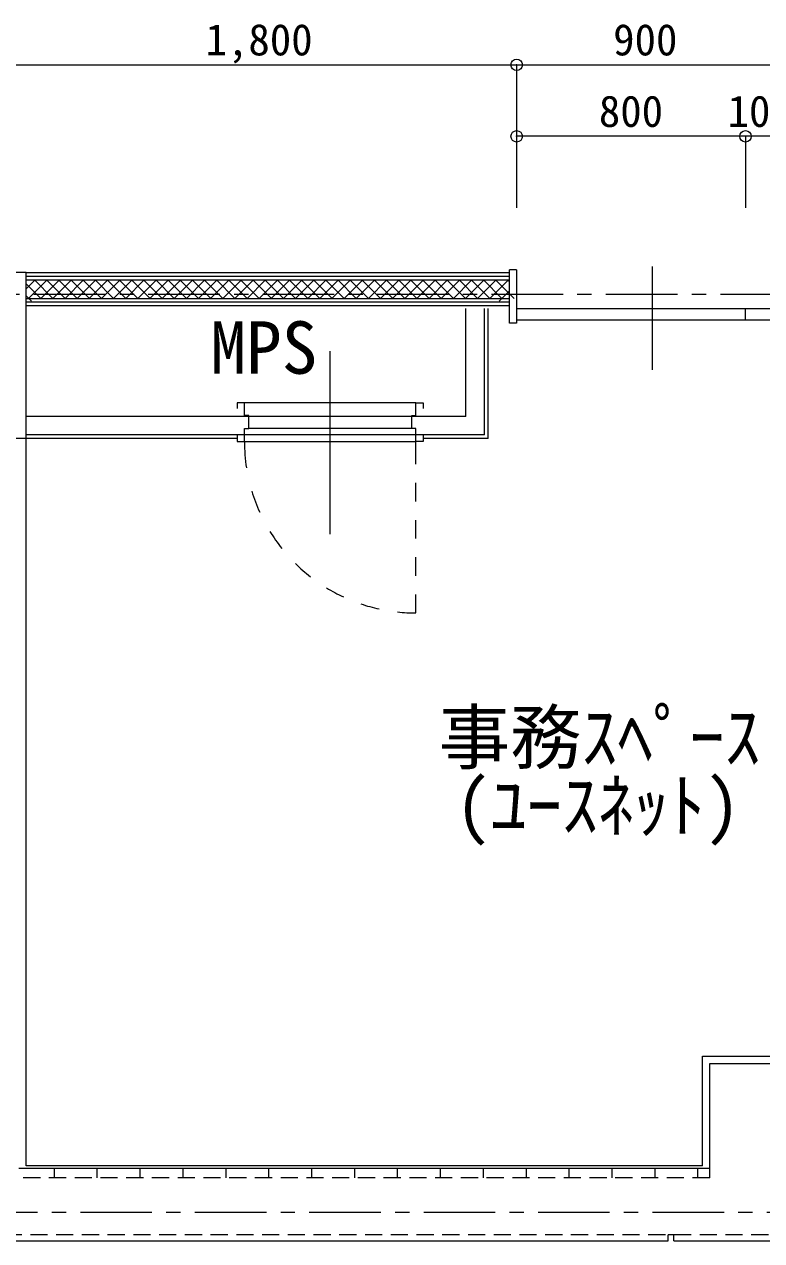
# Model space of a CAD drawing. Units: millimetres at full size, sheet at 1:50. Extents: x -17874 to 19699, y -20565 to 13459.
# Drawn here: x 261 to 2839, y -8494 to -4241 of the extents above; entities that cross this region are included whole.
import ezdxf
from ezdxf.enums import TextEntityAlignment as Align

# ---------------------------------------------------------------- set-up
doc = ezdxf.new("R2010")
doc.units = ezdxf.units.MM
doc.header["$LTSCALE"] = 50
doc.header["$PDMODE"] = 32
doc.header["$PDSIZE"] = 40
doc.linetypes.add('CHAIN1', pattern=[8, 5, -1, 1, -1])
doc.linetypes.add('DASHED1', pattern=[1.8, 1.2, -0.6])
for name, color, linetype, lineweight in [('1-0_表（線_固定）', 4, 'Continuous', 9), ('1-1_表（文字_固定）', 4, 'CHAIN1', 9), ('1-2', 3, 'Continuous', 18), ('1-3', 7, 'Continuous', 13), ('1-4', 4, 'Continuous', 9), ('1-5_建具姿図', 3, 'Continuous', 13), ('1-6', 7, 'Continuous', 13), ('1-8', 134, 'Continuous', 5), ('1-C', 4, 'Continuous', 9)]:
    doc.layers.add(name, color=color, linetype=linetype, lineweight=lineweight)
doc.styles.add('ＭＳ ゴシック', font='')
doc.styles.get('ＭＳ ゴシック').set_extended_font_data('MS Gothic')

msp = doc.modelspace()

# ---------------------------------------------------------------- linework, layer by layer
at = {"layer": '1-0_表（線_固定）'}
msp.add_line((2656.93, -7874.31), (3256.93, -7874.31), dxfattribs=at)
at = {"layer": '1-1_表（文字_固定）'}
for p, q in [((-2505.88, -5184.31), (9251.93, -5184.31)), ((-14343.07, -8394.31), (16727.12, -8394.31))]:
    msp.add_line(p, q, dxfattribs=at)
at = {"layer": '1-2', "color": 7, "lineweight": 13}
for p, q in [((181.93, -4382.62), (1981.94, -4382.62)), ((1981.94, -4382.62), (2881.94, -4382.62))]:
    msp.add_line(p, q, dxfattribs=at)
at = {"layer": '1-2'}
for p, q in [((266.93, -5109.31), (1956.94, -5109.31)), ((266.93, -5224.31), (1956.94, -5224.31)), ((1881.93, -5689.31), (1881.93, -5234.31)), ((1005.02, -5689.31), (266.93, -5689.31)), ((1881.93, -5689.31), (1655.02, -5689.31)), ((2631.93, -8232.81), (2631.93, -7849.31)), ((2631.93, -7849.31), (3281.93, -7849.31)), ((2631.93, -8232.81), (266.93, -8232.81)), ((-3033.07, -8494.31), (2511.93, -8494.31)), ((2511.93, -8494.31), (2511.93, -8474.31)), ((2531.93, -8474.31), (2511.93, -8474.31)), ((2531.93, -8494.31), (2531.93, -8474.31)), ((2531.93, -8494.31), (3381.93, -8494.31))]:
    msp.add_line(p, q, dxfattribs=at)
msp.add_lwpolyline([(266.93, -8232.81), (266.93, -5109.31), (96.93, -5109.31)], dxfattribs=at)
at = {"layer": '1-3'}
msp.add_line((266.93, -5689.31), (121.93, -5689.31), dxfattribs=at)
at = {"layer": '1-3', "linetype": 'DASHED1'}
for p, q in [((2656.93, -8274.31), (241.93, -8274.31)), ((3401.93, -8474.31), (-5873.07, -8474.31))]:
    msp.add_line(p, q, dxfattribs=at)
at = {"layer": '1-4', "color": 7, "lineweight": 13}
for p, q in [((1981.94, -5099.31), (1956.94, -5099.31)), ((1956.94, -5286.31), (1956.94, -5099.31)), ((1981.94, -5099.31), (1981.94, -5286.31)), ((2876.94, -5235.31), (1981.94, -5235.31)), ((1981.94, -5286.31), (1956.94, -5286.31)), ((2876.94, -5275.31), (1981.94, -5275.31))]:
    msp.add_line(p, q, dxfattribs=at)
at = {"layer": '1-4'}
for p, q in [((2456.94, -5449.13), (2456.94, -5087.51)), ((1330.02, -6024.31), (1330.02, -5384.31)), ((1005.02, -5564.31), (1005.02, -5584.31)), ((1030.02, -5564.31), (1005.02, -5564.31)), ((1030.02, -5609.31), (1030.02, -5564.31)), ((1630.02, -5564.31), (1030.02, -5564.31)), ((1045.02, -5609.31), (1030.02, -5609.31)), ((1045.02, -5654.31), (1045.02, -5609.31)), ((1030.02, -5654.31), (1045.02, -5654.31)), ((1030.02, -5699.31), (1030.02, -5654.31)), ((1615.02, -5654.31), (1045.02, -5654.31)), ((1005.02, -5679.31), (1005.02, -5699.31)), ((1005.02, -5699.31), (1030.02, -5699.31)), ((1030.02, -5699.31), (1630.02, -5699.31)), ((1630.02, -5779.31), (1630.02, -5699.31)), ((1630.02, -5909.31), (1630.02, -5844.31)), ((1630.02, -6039.31), (1630.02, -5974.31))]:
    msp.add_line(p, q, dxfattribs=at)
at = {"layer": '1-4', "linetype": 'DASHED1'}
msp.add_line((2781.94, -5275.31), (2781.94, -5235.31), dxfattribs=at)
at = {"layer": '1-4'}
msp.add_lwpolyline([(1655.02, -5679.31), (1655.02, -5699.31), (1630.02, -5699.31), (1630.02, -5654.31), (1615.02, -5654.31), (1615.02, -5609.31), (1630.02, -5609.31), (1630.02, -5564.31), (1655.02, -5564.31), (1655.02, -5584.31)], dxfattribs=at)
for start, end in [(180, 188.9168), (196.85588, 204.40566), (211.64721, 218.64142), (225.43585, 232.06885)]:
    msp.add_arc((1630.02, -5699.31), 600, start, end, dxfattribs=at)
at = {"layer": '1-6'}
for p, q in [((1981.94, -4382.62), (1981.94, -4882.62)), ((2781.94, -4632.62), (1981.94, -4632.62)), ((2781.94, -4632.62), (2781.94, -4882.62)), ((2881.94, -4632.62), (2781.94, -4632.62))]:
    msp.add_line(p, q, dxfattribs=at)
at = {"layer": '1-6', "color": 2}
for p in [(1981.94, -4382.62), (1981.94, -4632.62), (2781.94, -4632.62)]:
    msp.add_point(p, dxfattribs=at)
at = {"layer": '1-8', "color": 4, "lineweight": 9}
for p, q in [((266.93, -5121.81), (1956.94, -5121.81)), ((266.93, -5134.31), (1956.94, -5134.31)), ((266.93, -5199.31), (1956.94, -5199.31)), ((266.93, -5211.81), (1956.94, -5211.81)), ((1804.43, -5611.81), (1804.43, -5234.31)), ((1869.43, -5676.81), (1869.43, -5234.31)), ((1804.43, -5611.81), (266.93, -5611.81)), ((1869.43, -5676.81), (266.93, -5676.81)), ((2656.93, -8274.31), (2656.93, -7874.31)), ((2656.93, -8242.31), (241.93, -8242.31)), ((365.86, -8274.31), (365.86, -8242.31)), ((515.86, -8274.31), (515.86, -8242.31)), ((665.86, -8274.31), (665.86, -8242.31)), ((815.86, -8274.31), (815.86, -8242.31)), ((965.86, -8274.31), (965.86, -8242.31)), ((1115.86, -8274.31), (1115.86, -8242.31)), ((1265.86, -8274.31), (1265.86, -8242.31)), ((1415.86, -8274.31), (1415.86, -8242.31)), ((1565.86, -8274.31), (1565.86, -8242.31)), ((1715.86, -8274.31), (1715.86, -8242.31)), ((1865.86, -8274.31), (1865.86, -8242.31)), ((2015.86, -8274.31), (2015.86, -8242.31)), ((2165.86, -8274.31), (2165.86, -8242.31)), ((2315.86, -8274.31), (2315.86, -8242.31)), ((2465.86, -8274.31), (2465.86, -8242.31)), ((2615.86, -8274.31), (2615.86, -8242.31))]:
    msp.add_line(p, q, dxfattribs=at)
at = {"layer": '1-8'}
for p, q in [((266.93, -5165.65), (298.26, -5134.31)), ((275.69, -5199.31), (340.69, -5134.31)), ((295.7, -5134.31), (360.7, -5199.31)), ((318.12, -5199.31), (383.12, -5134.31)), ((338.13, -5134.31), (403.13, -5199.31)), ((360.54, -5199.31), (425.54, -5134.31)), ((380.56, -5134.31), (445.56, -5199.31)), ((402.97, -5199.31), (467.97, -5134.31)), ((422.98, -5134.31), (487.98, -5199.31)), ((445.4, -5199.31), (510.4, -5134.31)), ((465.41, -5134.31), (530.41, -5199.31)), ((487.82, -5199.31), (552.82, -5134.31)), ((507.84, -5134.31), (572.84, -5199.31)), ((530.25, -5199.31), (595.25, -5134.31)), ((550.26, -5134.31), (615.26, -5199.31)), ((572.68, -5199.31), (637.68, -5134.31)), ((592.69, -5134.31), (657.69, -5199.31)), ((615.1, -5199.31), (680.1, -5134.31)), ((635.12, -5134.31), (700.12, -5199.31)), ((657.53, -5199.31), (722.53, -5134.31)), ((677.54, -5134.31), (742.54, -5199.31)), ((699.96, -5199.31), (764.96, -5134.31)), ((719.97, -5134.31), (784.97, -5199.31)), ((742.38, -5199.31), (807.38, -5134.31)), ((762.4, -5134.31), (827.4, -5199.31)), ((784.81, -5199.31), (849.81, -5134.31)), ((804.82, -5134.31), (869.82, -5199.31)), ((827.23, -5199.31), (892.23, -5134.31)), ((847.25, -5134.31), (912.25, -5199.31)), ((869.66, -5199.31), (934.66, -5134.31)), ((889.67, -5134.31), (954.67, -5199.31)), ((912.09, -5199.31), (977.09, -5134.31)), ((932.1, -5134.31), (997.1, -5199.31)), ((954.51, -5199.31), (1019.51, -5134.31)), ((974.53, -5134.31), (1039.53, -5199.31)), ((996.94, -5199.31), (1061.94, -5134.31)), ((1016.95, -5134.31), (1081.95, -5199.31)), ((1039.37, -5199.31), (1104.37, -5134.31)), ((1059.38, -5134.31), (1124.38, -5199.31)), ((1081.79, -5199.31), (1146.79, -5134.31)), ((1101.81, -5134.31), (1166.81, -5199.31)), ((1124.22, -5199.31), (1189.22, -5134.31)), ((1144.23, -5134.31), (1209.23, -5199.31)), ((1166.65, -5199.31), (1231.65, -5134.31)), ((1186.66, -5134.31), (1251.66, -5199.31)), ((1209.07, -5199.31), (1274.07, -5134.31)), ((1229.09, -5134.31), (1294.09, -5199.31)), ((1251.5, -5199.31), (1316.5, -5134.31)), ((1271.51, -5134.31), (1336.51, -5199.31)), ((1293.92, -5199.31), (1358.92, -5134.31)), ((1313.94, -5134.31), (1378.94, -5199.31)), ((1336.35, -5199.31), (1401.35, -5134.31)), ((1356.37, -5134.31), (1421.37, -5199.31)), ((1378.78, -5199.31), (1443.78, -5134.31)), ((1398.79, -5134.31), (1463.79, -5199.31)), ((1421.2, -5199.31), (1486.2, -5134.31)), ((1441.22, -5134.31), (1506.22, -5199.31)), ((1463.63, -5199.31), (1528.63, -5134.31)), ((1483.64, -5134.31), (1548.64, -5199.31)), ((1506.06, -5199.31), (1571.06, -5134.31)), ((1526.07, -5134.31), (1591.07, -5199.31)), ((1548.48, -5199.31), (1613.48, -5134.31)), ((1568.5, -5134.31), (1633.5, -5199.31)), ((1590.91, -5199.31), (1655.91, -5134.31)), ((1610.92, -5134.31), (1675.92, -5199.31)), ((1633.34, -5199.31), (1698.34, -5134.31)), ((1653.35, -5134.31), (1718.35, -5199.31)), ((1675.76, -5199.31), (1740.76, -5134.31)), ((1695.78, -5134.31), (1760.78, -5199.31)), ((1718.19, -5199.31), (1783.19, -5134.31)), ((1738.2, -5134.31), (1803.2, -5199.31)), ((1760.62, -5199.31), (1825.62, -5134.31)), ((1780.63, -5134.31), (1845.63, -5199.31)), ((1803.04, -5199.31), (1868.04, -5134.31)), ((1823.06, -5134.31), (1888.06, -5199.31)), ((1845.47, -5199.31), (1910.47, -5134.31)), ((1865.48, -5134.31), (1930.48, -5199.31)), ((1887.89, -5199.31), (1952.89, -5134.31)), ((1907.91, -5134.31), (1972.91, -5199.31)), ((1950.33, -5134.31), (1956.94, -5140.91)), ((266.93, -5147.95), (318.28, -5199.31)), ((1920.32, -5209.31), (1956.94, -5172.69)), ((266.93, -5190.38), (285.85, -5209.31))]:
    msp.add_line(p, q, dxfattribs=at)
at = {"layer": '1-C'}
for p, q in [((1630.02, -6169.31), (1630.02, -6104.31)), ((1630.02, -6299.31), (1630.02, -6234.31))]:
    msp.add_line(p, q, dxfattribs=at)
for start, end in [(238.57228, 244.97335), (251.29593, 257.5615), (263.78992, 270)]:
    msp.add_arc((1630.02, -5699.31), 600, start, end, dxfattribs=at)

# ---------------------------------------------------------------- texts
at = {"layer": '1-5_建具姿図', "style": 'ＭＳ ゴシック'}
for s, p in [('MPS', (911.1, -5517.75)), ('事務ｽﾍﾟｰｽ', (1709.2, -6880.53)), ('(ﾕｰｽﾈｯﾄ)', (1766.28, -7118.98))]:
    msp.add_text(s, height=183.3, dxfattribs=at).set_placement(p, align=Align.BOTTOM_LEFT)
at = {"layer": '1-6', "style": 'ＭＳ ゴシック'}
for s, p in [('1,800', (894.43, -4382.62)), ('900', (2319.44, -4382.62)), ('800', (2269.44, -4632.62)), ('100', (2719.44, -4632.62))]:
    msp.add_text(s, height=110, dxfattribs=at).set_placement(p, align=Align.BOTTOM_LEFT)

doc.saveas('drawing.dxf')
